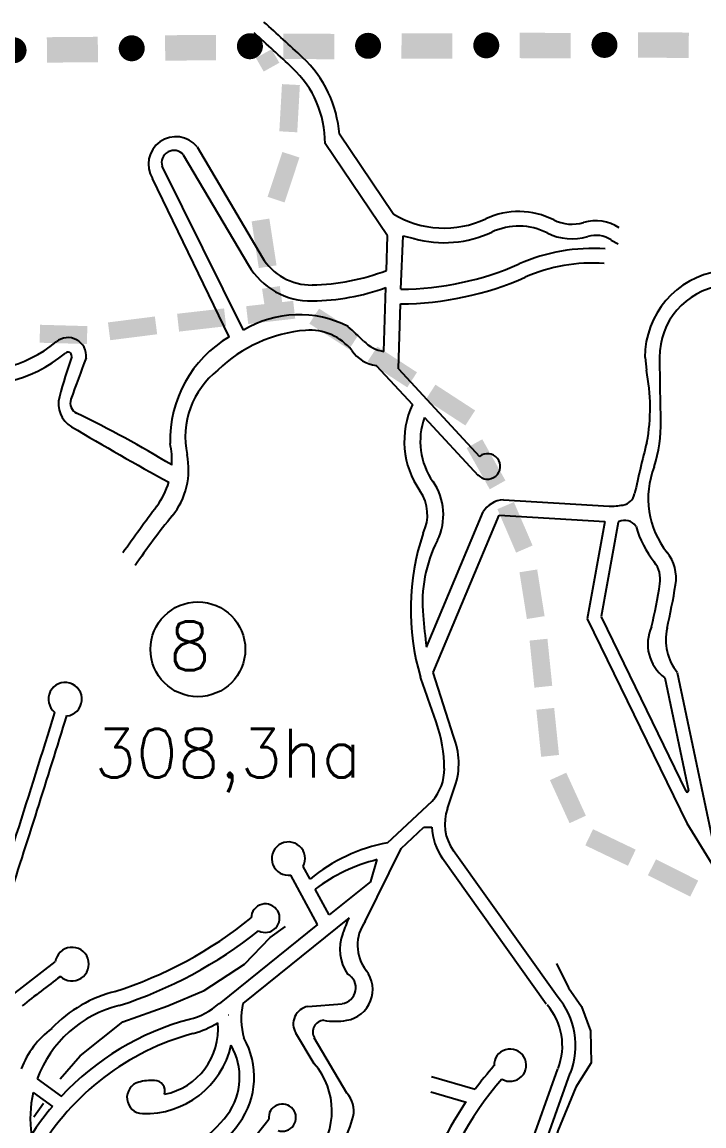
# Model space of a CAD drawing. Extents: x 578289 to 593263, y 7501070 to 7511782.
# Drawn here: x 585457 to 586438, y 7507604 to 7509192 of the extents above; entities that cross this region are included whole.
import ezdxf
from ezdxf.enums import TextEntityAlignment as Align

# ---------------------------------------------------------------- set-up
doc = ezdxf.new("R2010")
doc.units = 0
doc.header["$LTSCALE"] = 170
doc.header["$MEASUREMENT"] = 0
for name, color, linetype in [('LIMITE-BACIA', 3, 'CONTINUOUS'), ('LIMITE-PROJETO', 1, 'CONTINUOUS'), ('RIO', 4, 'CONTINUOUS'), ('RUA', 7, 'CONTINUOUS'), ('TEXTO2', 5, 'CONTINUOUS')]:
    doc.layers.add(name, color=color, linetype=linetype)
doc.styles.get("Standard").update_dxf_attribs({"font": 'ROMANSBR.SHX'})

# ---------------------------------------------------------------- blocks, each defined once
blk = doc.blocks.new('C')
at = {"layer": 'LIMITE-BACIA'}
blk.add_solid([(-33.9, -12.9), (-34, 12.9), (34.2, -12.6), (34, 13.2)], dxfattribs=at)
blk = doc.blocks.new('R')
at = {"layer": 'LIMITE-PROJETO', "const_width": 18.7}
blk.add_lwpolyline([(-75.2, 0.3, 1), (-93.9, 0.4, 1)], format="xyb", close=True, dxfattribs=at)
at = {"layer": 'LIMITE-PROJETO'}
blk.add_solid([(36.9, 17.7), (36.6, -18.8), (-36.4, 18.3), (-36.6, -18.3)], dxfattribs=at)

msp = doc.modelspace()

# ---------------------------------------------------------------- linework, layer by layer
at = {"layer": 'LIMITE-BACIA'}
for points in [[(585827.3, 7509133.6), (585804.8, 7509121), (585816.1, 7509153.1), (585793.6, 7509140.5)], [(585834.3, 7508770.1), (585808.8, 7508766.2), (585827.9, 7508812.4), (585802.4, 7508808.5)]]:
    msp.add_solid(points, dxfattribs=at)
at = {"layer": 'RIO'}
for points in [[(585512, 7507672), (585541, 7507705), (585602, 7507754), (585667, 7507777), (585719, 7507799), (585777, 7507837), (585814, 7507875), (585836, 7507891)], [(586226, 7507838), (586243, 7507803), (586262, 7507776), (586275, 7507741), (586276, 7507695), (586254, 7507660), (586228, 7507597), (586217, 7507559), (586209, 7507518), (586209, 7507498), (586214, 7507462), (586223, 7507431)], [(585474, 7507617), (585488, 7507637)]]:
    msp.add_lwpolyline(points, dxfattribs=at)
at = {"layer": 'RUA', "linetype": 'CONTINUOUS'}
for p, q in [((585991.1, 7508916.2), (585913.6, 7509030.7)), ((585708.9, 7509012.9), (585802.7, 7508854)), ((585982.9, 7508884.8), (585893.1, 7509017.7)), ((585689.1, 7509001.2), (585782.9, 7508842.3)), ((585775.8, 7508749), (585658.8, 7508984.7)), ((585755, 7508739.4), (585644.6, 7508967.1)), ((585981.3, 7508835), (585982.9, 7508884.8)), ((586002.2, 7508807.9), (586005.3, 7508884.6)), ((586005.3, 7508884.6), (586021, 7508880.7)), ((586304.6, 7508878.6), (586314.6, 7508873.2)), ((585977.6, 7508718.1), (585980.6, 7508810.1)), ((585998.5, 7508693.3), (586001.5, 7508786.9)), ((586353.3, 7508709.6), (586355.2, 7508691.4)), ((585966.8, 7508698.2), (586018.9, 7508642)), ((585998.5, 7508693.3), (586115.3, 7508567.4)), ((586036.1, 7508623.5), (586113.4, 7508540)), ((586149.5, 7508504.9), (586301.6, 7508495.8)), ((586038.9, 7508292.9), (586120.4, 7508487.4)), ((586048.6, 7508256.6), (586143.4, 7508482.8)), ((586143.4, 7508482.8), (586295.5, 7508473.6)), ((586295.5, 7508473.6), (586270.3, 7508333.8)), ((586314.7, 7508472.2), (586290.3, 7508336.8)), ((586270.3, 7508333.8), (586413.3, 7508039.6)), ((586290.5, 7508335.5), (586411.9, 7508085.6)), ((586077.6, 7508164.9), (586048.6, 7508256.6)), ((586381.7, 7508248.9), (586415.7, 7508086.9)), ((586399.5, 7508256.6), (586449.2, 7508019.8)), ((586069.2, 7508061), (586079.9, 7508092.4)), ((585982.7, 7508011.3), (586047.2, 7508071.5)), ((586413.3, 7508039.6), (586473.8, 7507941.4)), ((586002.6, 7508003.3), (586035.2, 7508033.7)), ((586035.2, 7508033.7), (586046.4, 7508034.1)), ((585950.8, 7507898.3), (586002.6, 7508003.3)), ((585958.8, 7507955.8), (585968.2, 7507987.2)), ((586211.2, 7507779.5), (586062.1, 7507988.9)), ((586226.7, 7507790.6), (586077.6, 7507999.9)), ((585871.4, 7507958.9), (585861.5, 7507977.3)), ((585882.1, 7507894), (585843.9, 7507965)), ((585958.8, 7507955.8), (585899, 7507907.6)), ((585899, 7507907.6), (585879, 7507944.8)), ((585882.1, 7507894), (585740.6, 7507780)), ((585927.7, 7507903.7), (585774.6, 7507780.4)), ((585442.8, 7507792.2), (585505, 7507840.2)), ((585868.3, 7507776), (585917.5, 7507780)), ((585877.6, 7507693.6), (585851, 7507737.5)), ((585924.2, 7507651.1), (585877.6, 7507730.8)), ((586167.5, 7507516.5), (586227.9, 7507686.1)), ((585479.1, 7507671.8), (585513.7, 7507646.6)), ((586046.1, 7507675.4), (586109, 7507657)), ((586185.4, 7507510.2), (586245.8, 7507679.8)), ((585473.3, 7507652.2), (585500.8, 7507632.1)), ((586045.1, 7507653.3), (586095.8, 7507638.5))]:
    msp.add_line(p, q, dxfattribs=at)
for centre, radius, start, end in [((583279.5, 7506379.4), 3780.3, 46.9388, 48.0783), ((583279.5, 7506379.4), 3759.3, 46.9388, 48.0783), ((585745.4, 7509018.1), 168.7, 4.2916, 46.9388), ((585745.4, 7509018.1), 147.7, 359.8373, 46.9388), ((585678.5, 7508987.6), 39.6, 39.7009, 211.2102), ((585675.6, 7508990), 17.6, 39.5055, 197.6833), ((586064.3, 7509037.7), 141.9, 238.9013, 294.9791), ((586171.6, 7508807.5), 112.1, 63.2318, 114.9791), ((586171.6, 7508807.5), 91.1, 63.2318, 114.9791), ((586248.3, 7508959.6), 58.2, 243.2318, 286.5706), ((586282.4, 7508845.2), 61.2, 56.4627, 106.5706), ((586064.3, 7509037.7), 162.9, 254.5497, 294.9791), ((586248.3, 7508959.6), 79.2, 243.2318, 286.5706), ((586282.4, 7508845.2), 40.2, 56.4627, 106.5706), ((586278, 7508604.2), 262.3, 86.0305, 113.7531), ((585872.9, 7508895.5), 81.6, 210.5401, 270.9948), ((586278, 7508604.2), 241.3, 86.0305, 113.7531), ((585872.9, 7508895.5), 104.6, 210.5401, 270.9948), ((585869, 7509123.7), 309.8, 270.9948, 291.2698), ((585999.2, 7509237.7), 429.9, 270.3905, 293.7531), ((586477.8, 7508710.4), 124.6, 98.2588, 180.3613), ((585999.2, 7509237.7), 450.9, 270.2871, 293.7531), ((586477.8, 7508710.4), 103.6, 98.2588, 180.3613), ((585869, 7509123.7), 332.8, 270.9948, 289.5914), ((585855.6, 7508617.1), 154.1, 62.6952, 121.1561), ((585594.2, 7508374.9), 503.9, 45.3425, 48.7863), ((585523.2, 7508711.8), 26.4, 354.3673, 129.646), ((585843.5, 7508590.2), 173.4, 120.6853, 181.4209), ((585882.2, 7508543.4), 206, 94.7747, 134.0845), ((585871.4, 7508672.5), 76.4, 38.0637, 94.7747), ((585988, 7508773.4), 56.3, 225.3425, 259.3964), ((585389.9, 7508872.7), 182.5, 256.2304, 309.646), ((585972.7, 7508747.6), 49.8, 214.2578, 263.1187), ((585389.9, 7508872.7), 203.5, 256.2304, 309.646), ((586462.1, 7508395.1), 985.6, 161.2922, 164.8217), ((585523.2, 7508711.8), 5.44, 354.3673, 129.646), ((589025.2, 7507391.1), 3717.3, 159.2316, 160.2123), ((590699.8, 7508737), 4325.7, 180.3613, 181.5658), ((585815, 7508594.8), 123, 128.2247, 191.6688), ((586087.3, 7508637.4), 273.3, 349.461, 11.3821), ((585548, 7508643.1), 38.5, 164.8217, 239.2274), ((585542.8, 7508644), 16.3, 160.2123, 244.3125), ((586131.5, 7508589.1), 124.5, 154.8456, 214.8851), ((584850.4, 7507204.7), 1580.9, 58.6633, 64.3125), ((586131.5, 7508589.1), 101.5, 160.2065, 214.8851), ((587842.7, 7512496.7), 4523.5, 239.2274, 241.268), ((586171, 7508613.2), 204.9, 342.7173, 1.5658), ((585562.3, 7508561.7), 110.5, 356.5023, 12.6715), ((588216.7, 7508106.8), 1921.9, 165.5167, 167.7877), ((585591.2, 7508548.5), 105.6, 320.9456, 11.6688), ((586126.6, 7508552.9), 18.4, 221.3702, 128.0054), ((586481.1, 7508506.5), 123.3, 158.2072, 218.761), ((585562.3, 7508561.7), 110.5, 323.3889, 343.3906), ((585980.1, 7508483.5), 83.2, 333.6989, 34.8851), ((585980.1, 7508483.5), 60.2, 333.6989, 34.8851), ((586318.1, 7508517.7), 20.7, 279.5097, 347.7877), ((589032.2, 7505983.7), 4212.2, 143.3889, 144.5201), ((586152, 7508468.1), 37, 93.8263, 148.5098), ((586303, 7508607.6), 111.8, 269.282, 279.5097), ((586517.1, 7507797.3), 1086.7, 140.9456, 145.6692), ((586316.7, 7508471.9), 2, 113.5962, 169.7712), ((586323.9, 7508455.4), 20, 36.1265, 113.5962), ((586338.4, 7508466), 2, 15.5294, 36.1265), ((586477.5, 7508504.6), 142.3, 195.5294, 218.761), ((586367, 7508347.1), 350.6, 161.763, 196.1216), ((586232.4, 7508356.7), 199.2, 153.1566, 185.2719), ((586338.9, 7508392.3), 59.1, 350.6523, 38.761), ((586335.2, 7508390.4), 40.1, 350.6523, 38.761), ((585332.2, 7508555.5), 1056.6, 347.2515, 350.6523), ((585335.9, 7508557.4), 1075.6, 347.2515, 350.6523), ((587621.2, 7508484.8), 1593.9, 185.2719, 186.9173), ((586292.2, 7508336.4), 2, 169.7712, 205.9215), ((586417, 7508297.2), 59.8, 155.0906, 233.7871), ((586458.3, 7508303.5), 75.1, 167.2515, 218.5526), ((585519.2, 7508218), 24.1, 275.6153, 232.2874), ((558132.4, 7498474.6), 29560.8, 19.17508, 19.30997), ((568917, 7513315.5), 17358.6, 341.64474, 342.85691), ((568912.4, 7513318.2), 17381.6, 341.91329, 342.85691), ((585857.7, 7508116.1), 206.9, 0.6257, 19.1751), ((585982.6, 7508125.6), 102.8, 341.1352, 22.4847), ((585995.2, 7508117.6), 69.5, 318.48, 0.6257), ((586413.7, 7508086.4), 2, 205.9215, 11.8497), ((586131.8, 7508038.5), 66.5, 160.2118, 215.4567), ((586131.8, 7508038.5), 85.5, 182.9545, 215.4567), ((585840.4, 7507988.7), 24, 331.5786, 278.327), ((586026, 7507774.7), 240.5, 100.3623, 129.9992), ((586024.6, 7507753.4), 240.5, 103.5695, 127.273), ((585807.2, 7507903), 20.5, 241.6235, 179.1721), ((585404, 7508377.4), 609.3, 287.8333, 308.919), ((584683.8, 7508375.4), 1330.3, 338.1839, 339.2336), ((585998.4, 7507864), 58.7, 144.2083, 217.955), ((585404, 7508377.4), 630.3, 287.8333, 308.6331), ((585976.5, 7507858), 62.1, 158.1839, 214.7908), ((585529, 7507836.9), 24.2, 226.5896, 172.0935), ((587813.4, 7504776.4), 3815, 127.0968, 128.1419), ((585914.7, 7507802.6), 22.7, 277.1126, 61.6343), ((585916.8, 7507800.3), 44.8, 279.5182, 37.955), ((585636.6, 7507614.5), 188.6, 103.6771, 136.532), ((585880.9, 7507758.7), 108.4, 168.4467, 194.9485), ((586145.2, 7507719.5), 108.2, 338.4851, 41.0925), ((585636.6, 7507614.5), 167.6, 103.6771, 160.0294), ((585670.2, 7507861.4), 107.6, 285.0301, 310.8972), ((585873, 7507750.8), 25.7, 100.4451, 211.2353), ((586145.2, 7507719.5), 89.2, 338.4851, 41.0925), ((585799.4, 7507380), 390.8, 105.0301, 136.9879), ((585643.3, 7507743.7), 95.9, 281.3843, 5.2547), ((585670.2, 7507861.4), 128.6, 285.0301, 302.1945), ((585670.2, 7507861.4), 128.6, 310.7229, 310.8972), ((585892.2, 7507739.3), 16.8, 94.1784, 210.273), ((585907.6, 7507855.2), 100.5, 260.4818, 279.5182), ((585581.6, 7507636.9), 135, 127.2995, 158.5787), ((585799.4, 7507380), 369.8, 105.0301, 149.8267), ((585634.6, 7507748.3), 126.5, 268.0342, 347.1814), ((585678.9, 7507674.4), 91.3, 323.8043, 30.0859), ((585678.9, 7507674.4), 112.3, 323.8043, 30.0859), ((586159.3, 7507691.5), 23.2, 239.4633, 182.7924), ((585799.2, 7507625.7), 103.7, 320.2554, 40.8799), ((586527.7, 7507344.6), 522.5, 138.5596, 143.2673), ((585644.9, 7507594.4), 75.3, 88.0164, 105.3943), ((585647, 7507654), 15.7, 344.5277, 88.0164), ((586527.7, 7507344.6), 501.5, 139.3146, 164.106), ((585631.1, 7507644.9), 23, 105.3943, 268.0342), ((585636.6, 7507614.5), 167.6, 167.018, 187.968), ((585898.9, 7507626.1), 35.6, 346.6237, 44.6806), ((586527.7, 7507344.6), 522.5, 145.7645, 164.106), ((585799.4, 7507380), 390.8, 139.8216, 147.2667), ((585831.6, 7507616.1), 19.6, 251.5944, 186.5219), ((585622, 7507716.1), 161.9, 280.0384, 323.8043), ((585622, 7507716.1), 182.9, 282.9516, 323.8043), ((584981.7, 7508250.9), 1046.6, 314.833, 322.5075), ((585785.7, 7507653), 151.9, 315.9718, 346.6237)]:
    msp.add_arc(centre, radius, start, end, dxfattribs=at)
at = {"layer": 'TEXTO2'}
msp.add_circle((585710.1, 7508289.8), 68.2, dxfattribs=at)

# ---------------------------------------------------------------- block references
at = {"layer": 'LIMITE-PROJETO'}
for name, p, rotation in [('R', (586209.5, 7509158.7), 0.2171664970633964), ('R', (586379.5, 7509159.3), 0.2171664970633964), ('R', (585529.5, 7509152.7), 0.9379057140578021), ('R', (585699.5, 7509155.5), 0.9379057140578021), ('R', (585869.5, 7509157.4), 0.2171664970633964), ('R', (586039.5, 7509158), 0.2171664970633964), ('C', (585842.2, 7509068.2), 86.53120263997796), ('C', (585833.4, 7508968.9), 71.44247701939732), ('C', (585805.5, 7508873.8), 98.48726631452975), ('C', (585814.8, 7508774.3), 6.25289233652343), ('C', (585616.1, 7508751.4), 6.960344793755742), ('C', (585715.4, 7508763.4), 6.25289233652343), ('C', (585905.9, 7508750.6), 326.8863167084468), ('C', (585516.7, 7508742.7), 358.1461353991677), ('C', (585989.6, 7508695.9), 326.7282965109954), ('C', (586073.2, 7508641.1), 326.7282965109954), ('C', (586124.4, 7508556), 299.0484896507122), ('C', (586166.1, 7508465.3), 293.0240532663811), ('C', (586190.6, 7508369.1), 278.7808731173243), ('C', (586203.4, 7508269.9), 275.604239492711), ('C', (586213.1, 7508170.4), 275.604239492711), ('C', (586242.2, 7508076), 294.280565080373), ('C', (586303.5, 7508004.6), 334.11525520246), ('C', (586393.5, 7507960.8), 333.0310308079199)]:
    msp.add_blockref(name, p, dxfattribs=dict(at, rotation=rotation))

# ---------------------------------------------------------------- texts
at = {"layer": 'TEXTO2'}
msp.add_text('8', height=70, dxfattribs=at).set_placement((585698.4, 7508259.8), align=Align.CENTER)
msp.add_text('308,3ha', height=70, dxfattribs=at).set_placement((585561.2, 7508105.5))

doc.saveas('drawing.dxf')
